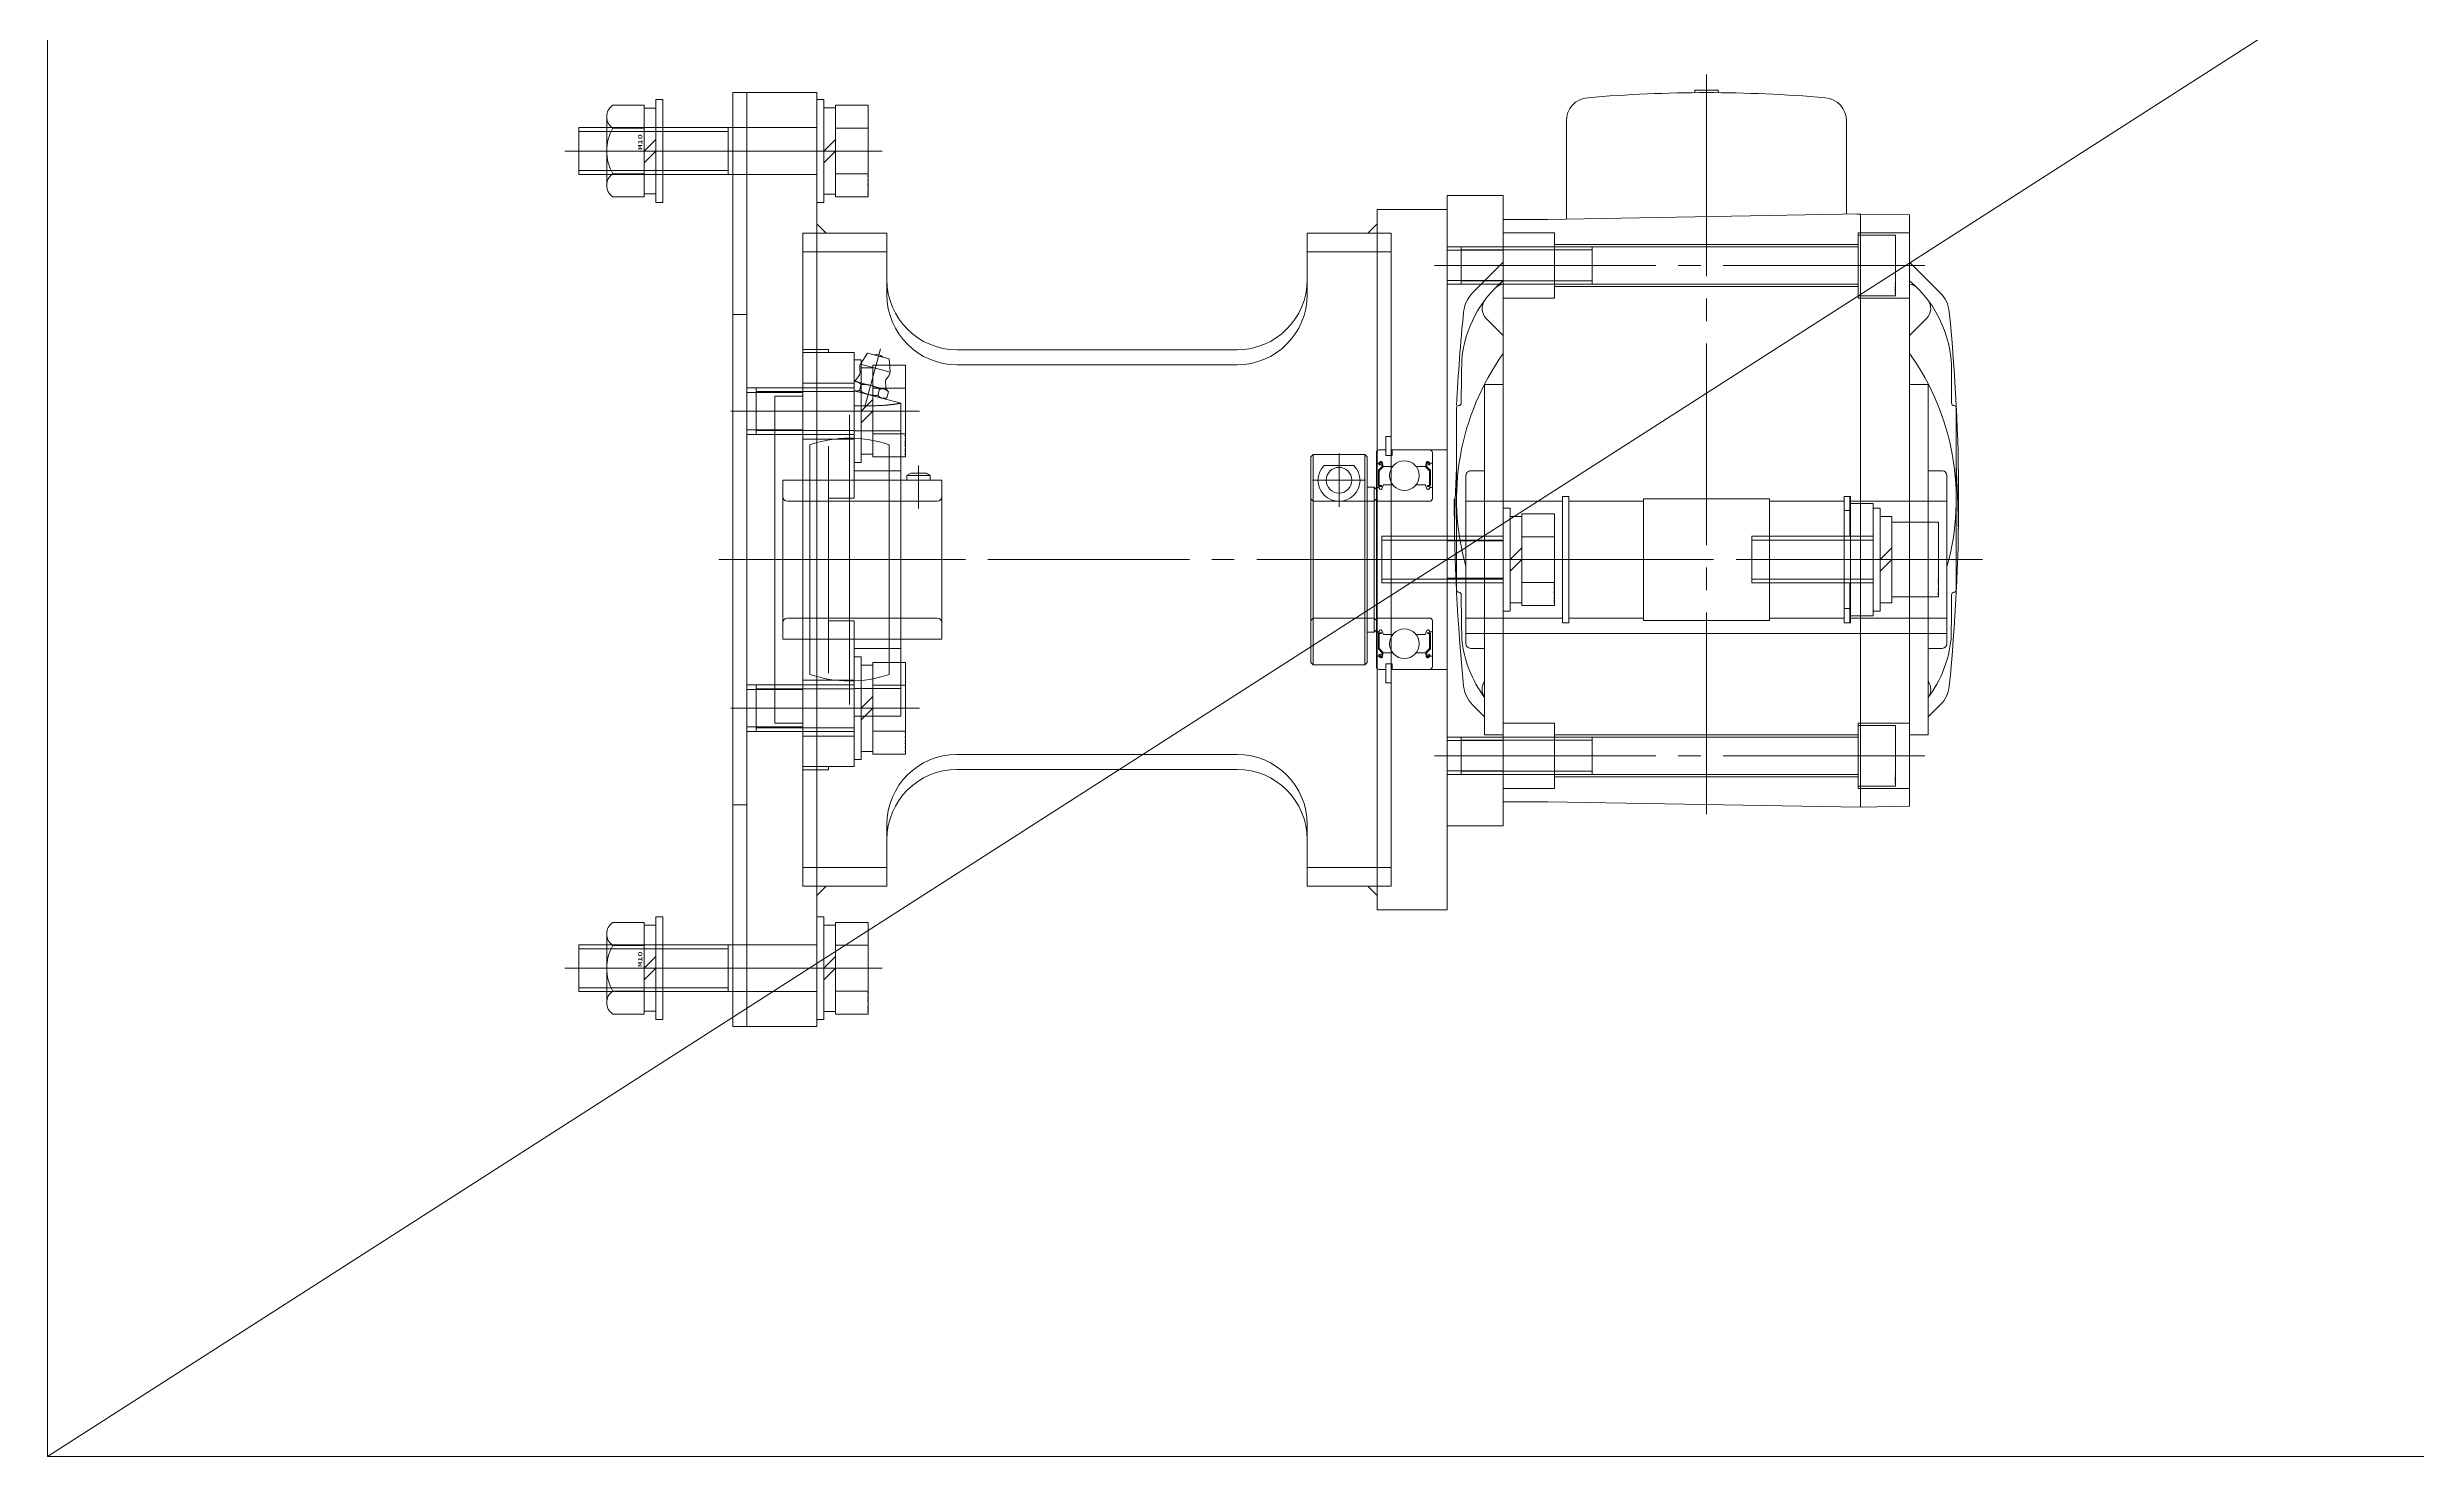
# Model space of a CAD drawing. Units: millimetres at full size. Extents: x -24503 to 24503, y -7436 to 7436.
# Drawn here: x -9512 to -9005, y -5185 to -4883 of the extents above; entities that cross this region are included whole.
import ezdxf
from ezdxf.enums import TextEntityAlignment as Align

# ---------------------------------------------------------------- set-up
doc = ezdxf.new("R2010")
doc.units = ezdxf.units.MM
doc.header["$LTSCALE"] = 4.8
doc.linetypes.add('CHAIN2', pattern=[12, 9, -1, 1, -1])
for name, color, linetype, lineweight in [('0-4_0', 2, 'Continuous', 9), ('0-6_05_CENTER', 2, 'CHAIN2', 9), ('0-7_04_HIDDEN', 7, 'Continuous', 9), ('0-8_10_DRAFT', 1, 'Continuous', 9), ('0-B_HIDDEN', 2, 'Continuous', 9)]:
    doc.layers.add(name, color=color, linetype=linetype, lineweight=lineweight)
doc.styles.add('ＭＳ ゴシック', font='')
doc.styles.get('ＭＳ ゴシック').set_extended_font_data('MS Gothic')

# ---------------------------------------------------------------- blocks, each defined once
blk = doc.blocks.new('A$C7E374867_2_1_1')
at = {"layer": '0-4_0', "color": 134}
for p, q in [((-9.815, 11), (9.815, 11)), ((-9.815, 4), (-9.815, 11)), ((-4.908, 4), (-4.908, 11)), ((4.907, 4), (4.907, 11)), ((9.815, 4), (9.815, 11)), ((-11, 1.5), (11, 1.5)), ((-11, 1.5), (-11, 0)), ((-11, 0), (11, 0)), ((9.815, 4), (-9.815, 4)), ((-9.25, 4), (-9.25, 1.5)), ((-5, -26), (-5, 0)), ((-4.188, -26), (-4.188, 0)), ((0, 1.5), (-2.5, 4)), ((0, 4), (2.5, 1.5)), ((4.188, -26), (4.188, 0)), ((5, -26), (5, 0)), ((9.25, 1.5), (9.25, 4)), ((11, 0), (11, 1.5)), ((-5, -26), (5, -26))]:
    blk.add_line(p, q, dxfattribs=at)
at = {"layer": '0-4_0', "color": 134, "linetype": 'CHAIN2'}
blk.add_line((0, -29), (0, 14), dxfattribs=at)
at = {"layer": '0-8_10_DRAFT', "style": 'ＭＳ ゴシック', "width": 1.8}
blk.add_text('BT-M10x30L,SW,PW', height=0.2199, dxfattribs=at).set_placement((5.052, 10.658), align=Align.BOTTOM_LEFT)
blk = doc.blocks.new('A$C7AFA21F4_1_1_1_1')
at = {"layer": '0-7_04_HIDDEN'}
for p, q in [((-9.815, 11), (9.815, 11)), ((-9.815, 4), (-9.815, 11)), ((-4.907, 4), (-4.907, 11)), ((4.907, 4), (4.907, 11)), ((9.815, 4), (9.815, 11)), ((-11, 1.5), (11, 1.5)), ((-11, 1.5), (-11, 0)), ((-11, 0), (11, 0)), ((9.815, 4), (-9.815, 4)), ((-9.25, 4), (-9.25, 1.5)), ((-5, -21), (-5, 0)), ((-4.188, -21), (-4.188, 0)), ((0, 1.5), (-2.5, 4)), ((0, 4), (2.5, 1.5)), ((4.188, -21), (4.188, 0)), ((5, -21), (5, 0)), ((9.25, 1.5), (9.25, 4)), ((11, 0), (11, 1.5)), ((-5, -21), (5, -21))]:
    blk.add_line(p, q, dxfattribs=at)
at = {"layer": '0-7_04_HIDDEN', "linetype": 'CHAIN2'}
blk.add_line((0, -24), (0, 14), dxfattribs=at)
at = {"layer": '0-8_10_DRAFT', "style": 'ＭＳ ゴシック', "width": 1.8}
blk.add_text('BT-M10x25L,SW,PW', height=0.2199, dxfattribs=at).set_placement((5.105, 10.658), align=Align.BOTTOM_LEFT)
blk = doc.blocks.new('A$C6AFA1BC6_1_1')
at = {"layer": '0-7_04_HIDDEN', "linetype": 'CHAIN2'}
blk.add_line((0, -86.5), (0, 9.5), dxfattribs=at)
at = {"layer": '0-7_04_HIDDEN'}
for p, q in [((6.5, 0), (-6.5, 0)), ((-4, -85), (-4, 0)), ((4, -85), (4, 0)), ((-4, -57), (4, -57)), ((-3.323, -85), (-3.323, -57)), ((3.323, -85), (3.323, -57)), ((-4, -85), (4, -85))]:
    blk.add_line(p, q, dxfattribs=at)
blk.add_lwpolyline([(6.5, 0), (6.5, 8), (-6.5, 8), (-6.5, 0)], dxfattribs=at)
at = {"layer": '0-8_10_DRAFT', "style": 'ＭＳ ゴシック', "width": 1.9}
blk.add_text('CS-M8x85L', height=0.2199, dxfattribs=at).set_placement((3.561, 7.658), align=Align.BOTTOM_LEFT)
blk = doc.blocks.new('A$C1CF06D1E_1_1')
at = {"layer": '0-4_0', "color": 134}
blk.add_lwpolyline([(0, -78), (12, -78), (12, 57), (0, 57)], close=True, dxfattribs=at)
at = {"layer": '0-6_05_CENTER'}
for p, q in [((-2.715, 42), (14.715, 42)), ((15.388, 0), (-3.388, 0)), ((-2.715, -63), (14.715, -63))]:
    blk.add_line(p, q, dxfattribs=at)
at = {"layer": '0-7_04_HIDDEN'}
for p, q in [((0, 46), (12, 46)), ((0, 45.25), (12, 45.25)), ((0, 38.75), (12, 38.75)), ((0, 38), (12, 38)), ((12, 5), (0, 5)), ((12, 4), (0, 4)), ((12, -4), (0, -4)), ((12, -5), (0, -5)), ((0, -59), (12, -59)), ((0, -59.75), (12, -59.75)), ((0, -66.25), (12, -66.25)), ((0, -67), (12, -67))]:
    blk.add_line(p, q, dxfattribs=at)
at = {"layer": '0-8_10_DRAFT'}
blk.add_line((12, 0), (0, 0), dxfattribs=at)
blk = doc.blocks.new('RTWS25b_1_1')
at = {"layer": '0-4_0'}
for points in [[(0, 13.5), (-1.2, 13.5), (-1.2, 10.5), (0, 10.5)], [(0, -13.5), (-1.2, -13.5), (-1.2, -10.5), (0, -10.5)]]:
    blk.add_lwpolyline(points, close=True, dxfattribs=at)
at = {"layer": '0-8_10_DRAFT'}
blk.add_line((0, 0), (-1.2, 0), dxfattribs=at)
blk = doc.blocks.new('FWSSS-D24-V10.0-T8.0a_1_1')
at = {"layer": '0-4_0'}
for points in [[(0, 12), (-5, 12), (-5, 5), (0, 5)], [(0, -12), (-5, -12), (-5, -5), (0, -5)]]:
    blk.add_lwpolyline(points, close=True, dxfattribs=at)
at = {"layer": '0-8_10_DRAFT'}
blk.add_line((-5, 0), (0, 0), dxfattribs=at)
blk = doc.blocks.new('A$C606D4CA3_1_1')
at = {"layer": '0-7_04_HIDDEN', "linetype": 'CHAIN2'}
blk.add_line((0, -27.5), (0, 15.5), dxfattribs=at)
at = {"layer": '0-7_04_HIDDEN'}
for p, q in [((-11, 1.5), (11, 1.5)), ((-11, 1.5), (-11, 0)), ((-11, 0), (11, 0)), ((-9.25, 4), (-9.25, 1.5)), ((-9.25, 4), (9.25, 4)), ((-5, -26), (-5, 0)), ((-4.188, -26), (-4.188, 0)), ((0, 1.5), (-2.5, 4)), ((0, 4), (2.5, 1.5)), ((4.188, -26), (4.188, 0)), ((5, -26), (5, 0)), ((9.25, 1.5), (9.25, 4)), ((11, 0), (11, 1.5)), ((-5, -26), (5, -26))]:
    blk.add_line(p, q, dxfattribs=at)
blk.add_lwpolyline([(8, 4), (8, 14), (-8, 14), (-8, 4)], dxfattribs=at)
at = {"layer": '0-8_10_DRAFT', "style": 'ＭＳ ゴシック', "width": 1.85}
blk.add_text('CS-M10x30L,SW,PW', height=0.2199, dxfattribs=at).set_placement((3.079, 13.658), align=Align.BOTTOM_LEFT)
blk = doc.blocks.new('A$C35F253AB_1_1')
at = {"layer": '0-4_0', "color": 134}
for p, q in [((15, 69.9), (30, 69.9)), ((120, 69.9), (135, 69.9)), ((105, 44.931), (45, 44.931)), ((105, -44.931), (45, -44.931)), ((15, -69.9), (30, -69.9)), ((120, -69.9), (135, -69.9))]:
    blk.add_line(p, q, dxfattribs=at)
for points in [[(15, -100), (0, -100), (0, 100), (15, 100)], [(150, 75), (135, 75), (135, -75), (150, -75)]]:
    blk.add_lwpolyline(points, close=True, dxfattribs=at)
at = {"layer": '0-4_0', "color": 3}
for points in [[(15, 69.9), (17, 69.9), (17, 69.9), (15, 71.9)], [(135, 69.9), (133, 69.9), (133, 69.9), (135, 71.9)], [(15, -69.9), (17, -69.9), (17, -69.9), (15, -71.9)], [(135, -69.9), (133, -69.9), (133, -69.9), (135, -71.9)]]:
    blk.add_lwpolyline(points, close=True, dxfattribs=at)
at = {"layer": '0-4_0', "color": 134}
for centre, start, end in [((45, 59.931), 180, 270), ((105, 59.931), 270, 0), ((45, -59.931), 90, 180), ((105, -59.931), 0, 90)]:
    blk.add_arc(centre, 15, start, end, dxfattribs=at)
at = {"layer": '0-6_05_CENTER'}
for p, q in [((22.366, 87.5), (-7.26, 87.5)), ((15.388, 31.82), (-3.388, 31.82)), ((-6, 0), (156.302, 0)), ((15.388, -31.82), (-3.388, -31.82)), ((22.366, -87.5), (-7.26, -87.5))]:
    blk.add_line(p, q, dxfattribs=at)
at = {"layer": '0-7_04_HIDDEN'}
for p, q in [((12, -69.9), (12, 69.9)), ((15, 69.9), (12, 69.9)), ((30, 56.717), (30, 69.9)), ((120, 69.9), (120, 56.717)), ((135, 69.9), (138, 69.9)), ((138, -69.9), (138, 69.9)), ((30, 65.9), (12, 65.9)), ((138, 65.9), (120, 65.9)), ((105, 41.717), (45, 41.717)), ((12, 36.82), (0, 36.82)), ((12, 35.82), (0, 35.82)), ((12, 27.82), (0, 27.82)), ((12, 26.82), (0, 26.82)), ((138, 23.5), (150, 23.5)), ((138, -23.5), (150, -23.5)), ((12, -26.82), (0, -26.82)), ((12, -27.82), (0, -27.82)), ((12, -35.82), (0, -35.82)), ((12, -36.82), (0, -36.82)), ((105, -41.717), (45, -41.717)), ((30, -56.717), (30, -69.9)), ((120, -69.9), (120, -56.717)), ((30, -65.9), (12, -65.9)), ((138, -65.9), (120, -65.9)), ((15, -69.9), (12, -69.9)), ((135, -69.9), (138, -69.9))]:
    blk.add_line(p, q, dxfattribs=at)
for centre, start, end in [((45, 56.717), 180, 270), ((105, 56.717), 270, 0), ((45, -56.717), 90, 180), ((105, -56.717), 0, 90)]:
    blk.add_arc(centre, 15, start, end, dxfattribs=at)
blk = doc.blocks.new('MUCFC205b_1_1')
at = {"layer": '0-4_0'}
for p, q in [((-18.518, 42.965), (-18.689, 40.124)), ((-18.689, 40.124), (-12.314, 41.832)), ((-18.518, 42.965), (-13.882, 44.207)), ((-13.882, 44.207), (-12.314, 41.832)), ((-11, 44.32), (-11, 22.981)), ((0, 44.32), (-11, 44.32)), ((-5.5, 45), (-5.5, 44.32)), ((0, 45), (-5.5, 45)), ((-17.898, 36.402), (-18.34, 35.96)), ((-17.985, 34.632), (-18.34, 35.96)), ((-17.445, 36.523), (-17.898, 36.402)), ((-14.518, 37.307), (-17.445, 36.523)), ((-16.389, 36.483), (-16.033, 35.155)), ((-15, 35.108), (-11, 36.179)), ((-11.59, 38.092), (-14.518, 37.307)), ((-12.485, 37.529), (-12.129, 36.201)), ((-11.137, 38.213), (-11.59, 38.092)), ((-11.137, 38.213), (-11, 38.177)), ((-11, 37.82), (0, 37.82)), ((-15, 35.108), (-21, 33.5)), ((-21, 33.5), (-21, 27.591)), ((-17.381, 34.47), (-17.985, 34.632)), ((-11, 32.958), (-15, 32.958)), ((6, 35), (0, 35)), ((-11, 27.591), (-21, 27.591)), ((-21, 18.999), (-21, 27.591)), ((-11, 25.82), (0, 25.82)), ((-11, 13.138), (-11, 22.981)), ((-5.5, 24.309), (-5.5, 18.269)), ((0, 18.269), (0, 24.309)), ((-29.8, -17), (-29.8, 17)), ((-29.8, 17), (-21, 17)), ((-26.434, 18.5), (-27.3, 18)), ((-22.3, 18), (-27.3, 18)), ((-27.3, 17), (-27.3, 18)), ((-23.166, 18.5), (-26.434, 18.5)), ((-23.166, 18.5), (-22.3, 18)), ((-22.3, 17), (-22.3, 18)), ((-5.5, 18.269), (-5.5, -18.269)), ((0, 18.269), (0, -18.269)), ((-11, 13.138), (-5.5, 13.138)), ((-5.5, -13.138), (-11, -13.138)), ((-11, -22.981), (-11, -13.138)), ((-29.8, -17), (-21, -17)), ((-11, -18.999), (-21, -18.999)), ((-21, -27.591), (-21, -18.999)), ((-5.5, -18.269), (-5.5, -24.309)), ((0, -24.309), (0, -18.269)), ((-11, -22.981), (-11, -44.32)), ((-11, -27.591), (-21, -27.591)), ((-21, -27.591), (-21, -33.5)), ((-11, -25.82), (0, -25.82)), ((-11, -33.5), (-21, -33.5)), ((-11, -37.82), (0, -37.82)), ((0, -44.32), (-11, -44.32)), ((-5.5, -44.32), (-5.5, -45)), ((0, -45), (-5.5, -45))]:
    blk.add_line(p, q, dxfattribs=at)
at = {"layer": '0-4_0', "linetype": 'CHAIN2'}
for p, q in [((-13.224, 32.478), (-16.609, 45.112)), ((-14.036, 31.82), (3.077, 31.82)), ((-24.8, 20.129), (-24.8, 10.981)), ((-14.036, -31.82), (3.077, -31.82))]:
    blk.add_line(p, q, dxfattribs=at)
at = {"layer": '0-4_0'}
for points in [[(0, 45), (0, 44.32), (0, 24.309)], [(-17.324, 36.55), (-17.385, 36.538), (-17.445, 36.523), (-17.506, 36.506), (-17.565, 36.486), (-17.623, 36.464), (-17.68, 36.439), (-17.736, 36.413), (-17.792, 36.384), (-17.848, 36.352), (-17.903, 36.318), (-17.958, 36.282), (-18.012, 36.244), (-18.067, 36.203), (-18.121, 36.16), (-18.175, 36.114), (-18.23, 36.065), (-18.285, 36.014), (-18.34, 35.96)], [(-13.416, 37.499), (-13.541, 37.487), (-13.666, 37.473), (-13.789, 37.456), (-13.911, 37.437), (-14.033, 37.416), (-14.154, 37.393), (-14.275, 37.367), (-14.396, 37.339), (-14.518, 37.307), (-14.638, 37.274), (-14.757, 37.238), (-14.875, 37.2), (-14.992, 37.16), (-15.108, 37.117), (-15.223, 37.072), (-15.338, 37.025), (-15.453, 36.975), (-15.568, 36.923), (-15.683, 36.868), (-15.798, 36.811), (-15.914, 36.751), (-16.031, 36.688), (-16.149, 36.623), (-16.268, 36.554), (-16.389, 36.483), (-16.464, 36.502), (-16.537, 36.519), (-16.609, 36.533), (-16.679, 36.546), (-16.748, 36.556), (-16.815, 36.565), (-16.882, 36.571), (-16.947, 36.575), (-17.012, 36.576), (-17.075, 36.576), (-17.138, 36.573), (-17.201, 36.568), (-17.262, 36.56), (-17.324, 36.55)], [(-14, 35.376), (-13.879, 35.409), (-13.76, 35.445), (-13.643, 35.483), (-13.526, 35.524), (-13.41, 35.566), (-13.295, 35.611), (-13.18, 35.658), (-13.065, 35.708), (-12.95, 35.76), (-12.835, 35.815), (-12.719, 35.872), (-12.603, 35.932), (-12.486, 35.995), (-12.369, 36.061), (-12.25, 36.129), (-12.129, 36.201)], [(-11, 38.138), (-11.039, 38.141), (-11.077, 38.143), (-11.115, 38.144), (-11.153, 38.145), (-11.191, 38.145), (-11.228, 38.144), (-11.265, 38.143), (-11.302, 38.141), (-11.338, 38.137), (-11.374, 38.133), (-11.411, 38.129), (-11.447, 38.123), (-11.483, 38.117), (-11.518, 38.109), (-11.554, 38.101), (-11.59, 38.092), (-11.65, 38.075), (-11.709, 38.055), (-11.767, 38.033), (-11.824, 38.008), (-11.881, 37.982), (-11.937, 37.953), (-11.992, 37.921), (-12.047, 37.887), (-12.102, 37.851), (-12.156, 37.813), (-12.211, 37.772), (-12.265, 37.729), (-12.32, 37.683), (-12.375, 37.634), (-12.43, 37.583), (-12.485, 37.529), (-12.625, 37.53), (-12.762, 37.53), (-12.897, 37.528), (-13.03, 37.524), (-13.16, 37.518), (-13.289, 37.509), (-13.416, 37.499)], [(-12.129, 36.201), (-12.054, 36.181), (-11.981, 36.164), (-11.909, 36.15), (-11.839, 36.137), (-11.77, 36.127), (-11.702, 36.119), (-11.636, 36.112), (-11.571, 36.109), (-11.506, 36.107), (-11.442, 36.108), (-11.379, 36.11), (-11.317, 36.115), (-11.255, 36.123), (-11.194, 36.133), (-11.133, 36.145), (-11.072, 36.16)], [(-11.072, 36.16), (-11.068, 36.161), (-11.063, 36.163), (-11.059, 36.164), (-11.054, 36.165), (-11.049, 36.166), (-11.045, 36.168), (-11.04, 36.169), (-11.036, 36.17), (-11.031, 36.172), (-11.027, 36.173), (-11.022, 36.174), (-11.018, 36.176), (-11.013, 36.177), (-11.009, 36.179), (-11.004, 36.18), (-11, 36.181)], [(-19.502, 33.264), (-19.586, 33.276), (-19.668, 33.287), (-19.748, 33.299), (-19.826, 33.31), (-19.903, 33.321), (-19.977, 33.332), (-20.049, 33.343), (-20.119, 33.354), (-20.187, 33.364), (-20.253, 33.374), (-20.316, 33.384), (-20.377, 33.394), (-20.435, 33.403), (-20.49, 33.412), (-20.542, 33.421), (-20.591, 33.429), (-20.637, 33.437), (-20.678, 33.444), (-20.717, 33.45), (-20.752, 33.456), (-20.784, 33.462), (-20.813, 33.467), (-20.839, 33.471), (-20.863, 33.475), (-20.885, 33.479), (-20.905, 33.483), (-20.923, 33.486), (-20.939, 33.489), (-20.953, 33.491), (-20.966, 33.494), (-20.978, 33.496), (-20.99, 33.498), (-21, 33.5)], [(-15, 32.958), (-15.126, 32.959), (-15.253, 32.959), (-15.381, 32.961), (-15.509, 32.962), (-15.638, 32.965), (-15.767, 32.968), (-15.897, 32.971), (-16.026, 32.975), (-16.155, 32.979), (-16.284, 32.984), (-16.413, 32.989), (-16.542, 32.995), (-16.67, 33.001), (-16.797, 33.008), (-16.924, 33.015), (-17.05, 33.022), (-17.175, 33.03), (-17.298, 33.038), (-17.421, 33.047), (-17.542, 33.056), (-17.662, 33.066), (-17.78, 33.075), (-17.897, 33.086), (-18.013, 33.096), (-18.126, 33.106), (-18.238, 33.117), (-18.348, 33.128), (-18.456, 33.139), (-18.562, 33.15), (-18.666, 33.162), (-18.768, 33.173), (-18.868, 33.185), (-18.965, 33.196), (-19.06, 33.207), (-19.153, 33.219), (-19.243, 33.23), (-19.331, 33.242), (-19.417, 33.253), (-19.502, 33.264)], [(-17.985, 34.632), (-17.91, 34.612), (-17.836, 34.595), (-17.765, 34.581), (-17.695, 34.568), (-17.626, 34.558), (-17.558, 34.55), (-17.492, 34.543), (-17.426, 34.54), (-17.362, 34.538), (-17.298, 34.538), (-17.235, 34.541), (-17.173, 34.546), (-17.111, 34.554), (-17.05, 34.564), (-16.989, 34.576), (-16.928, 34.591)], [(-16.928, 34.591), (-16.868, 34.609), (-16.809, 34.628), (-16.751, 34.65), (-16.693, 34.675), (-16.637, 34.702), (-16.581, 34.731), (-16.525, 34.762), (-16.47, 34.796), (-16.416, 34.832), (-16.361, 34.87), (-16.307, 34.911), (-16.252, 34.955), (-16.198, 35.001), (-16.143, 35.049), (-16.088, 35.1), (-16.033, 35.155)], [(-16.033, 35.155), (-15.893, 35.153), (-15.755, 35.153), (-15.62, 35.155), (-15.488, 35.159), (-15.357, 35.166), (-15.229, 35.174), (-15.102, 35.184), (-14.976, 35.196), (-14.852, 35.21), (-14.729, 35.227), (-14.606, 35.246), (-14.485, 35.267), (-14.363, 35.29), (-14.242, 35.316), (-14.121, 35.345), (-14, 35.376)], [(6, 35), (6, -35), (0, -35)], [(-11, 18.999), (-21, 18.999), (-21, -18.999)], [(0, -24.309), (0, -44.32), (0, -45)]]:
    blk.add_lwpolyline(points, dxfattribs=at)
for centre, radius, start, end in [((-15.867, 42.342), 1.587, 69.19606, 140.80394), ((-15.501, 40.978), 3.3, 347.51297, 15), ((-15.501, 40.978), 3.3, 195, 222.48703), ((-18.525, 38.209), 0.8, 3.65336, 42.48703), ((-23.714, 37.877), 6, 345.76098, 3.65336), ((-11.498, 40.092), 0.8, 167.51297, 206.34664), ((-6.838, 42.399), 6, 206.34664, 224.23902), ((-28.8, 13.5), 1, 180, 270), ((3.3, 13.5), 1, 270, 0), ((-28.8, -13.5), 1, 90, 180), ((3.3, -13.5), 1, 0, 90)]:
    blk.add_arc(centre, radius, start, end, dxfattribs=at)
at = {"layer": '0-8_10_DRAFT'}
for p, q in [((-10, 31), (-10, -31)), ((-18.5, 24.571), (-18.5, -24.571)), ((-1.5, 24.571), (-1.5, -24.571)), ((6, 0), (-29.8, 0))]:
    blk.add_line(p, q, dxfattribs=at)
for start, end in [(70.91788, 109.08212), (250.91788, 289.08212)]:
    blk.add_arc((-10, 0), 26, start, end, dxfattribs=at)
at = {"layer": '0-B_HIDDEN'}
for p, q in [((-21, 17), (4.3, 17)), ((4.3, 17), (4.3, -17)), ((-28.8, 12.5), (3.3, 12.5)), ((-28.8, -12.5), (3.3, -12.5)), ((-21, -17), (4.3, -17))]:
    blk.add_line(p, q, dxfattribs=at)
blk = doc.blocks.new('SCSBN25-31a_1_1')
at = {"layer": '0-4_0'}
for p, q in [((2, 22), (2.5, 22.5)), ((2, 22), (2, -22)), ((2.5, 22.5), (2.5, -22.5)), ((2.5, 22.5), (13.5, 22.5)), ((13.5, -22.5), (13.5, 22.5)), ((13.5, 22.5), (14, 22)), ((14, 22), (14, -22)), ((0, 15), (0.5, 15.5)), ((0.5, 15.5), (0.5, -15.5)), ((0.5, 15.5), (2, 15.5)), ((0, 15), (0, -15)), ((0, 13), (0.5, 12.5)), ((0.5, 12.5), (13.5, 12.5)), ((2, 11), (2, 11)), ((13.5, 12.5), (14, 13)), ((2, 0), (2, 0)), ((0.5, -12.5), (0, -13)), ((0, -15), (0.5, -15.5)), ((0.5, -12.5), (13.5, -12.5)), ((13.5, -12.5), (14, -13)), ((0.5, -15.5), (2, -15.5)), ((4.792, -20.156), (11.208, -20.156)), ((2, -22), (2.5, -22.5)), ((2.5, -22.5), (13.5, -22.5)), ((13.5, -22.5), (14, -22))]:
    blk.add_line(p, q, dxfattribs=at)
at = {"layer": '0-4_0', "linetype": 'CHAIN2'}
for p, q in [((8, -11.309), (8, -22.691)), ((2.309, -17), (13.691, -17))]:
    blk.add_line(p, q, dxfattribs=at)
at = {"layer": '0-4_0'}
blk.add_circle((8, -17), 2.75, dxfattribs=at)
blk.add_arc((8, -17), 4.5, 315.47228, 224.52772, dxfattribs=at)
at = {"layer": '0-8_10_DRAFT'}
blk.add_line((0, 0), (14, 0), dxfattribs=at)
blk = doc.blocks.new('M10Nza_1_1_2_1')
at = {"layer": '0-4_0', "color": 134}
for p, q in [((-9.8, 4), (-9.8, 10.687)), ((-7.35, 12), (7.35, 12)), ((-4.9, 4), (-4.9, 10.687)), ((4.9, 10.687), (4.9, 4)), ((9.8, 10.687), (9.8, 4)), ((-9.8, 4), (9.8, 4)), ((-9.2, 1.5), (-9.2, 4)), ((0, 1.5), (-2.5, 4)), ((0, 4), (2.5, 1.5)), ((9.2, 4), (9.2, 1.5))]:
    blk.add_line(p, q, dxfattribs=at)
at = {"layer": '0-4_0', "color": 134, "linetype": 'CHAIN2'}
blk.add_line((0, 12), (0, 0), dxfattribs=at)
at = {"layer": '0-4_0', "color": 134}
blk.add_lwpolyline([(-11, 1.5), (11, 1.5), (11, 0), (-11, 0)], close=True, dxfattribs=at)
for centre, radius, start, end in [((-7.35, 9.058), 2.942, 33.626, 146.374), ((0, 2.2), 9.8, 60, 120), ((7.35, 9.058), 2.942, 33.626, 146.374)]:
    blk.add_arc(centre, radius, start, end, dxfattribs=at)
at = {"layer": '0-8_10_DRAFT', "style": 'ＭＳ ゴシック', "width": 1.8}
blk.add_text('M10', height=0.9164, dxfattribs=at).set_placement((0.256, 4.117), align=Align.BOTTOM_LEFT)
blk = doc.blocks.new('GM-SHYF-RH 0.2kW、1／30、200V、60Hzc_1_1')
at = {"layer": '0-4_0'}
for p, q in [((18.5, 52.991), (8, 52.808)), ((8, 52.808), (8, -73.808)), ((18.5, 53.009), (18.5, 48.5)), ((18.5, 53), (85.5, 51.831)), ((85.5, 51.831), (95, 51.831)), ((95, -59.282), (95, 51.831)), ((18.5, -64.887), (18.5, 49.509)), ((4, 37.5), (4, -37.5)), ((4, 37.5), (8, 37.5)), ((4, 33.687), (1.411, 31.098)), ((99, 33.687), (101.589, 31.098)), ((0, -18), (0, 18)), ((1, 19), (4, 19)), ((102, 19), (99, 19)), ((103, -18), (103, 18)), ((-2, 6.5), (-2, -32.5)), ((105, -32.5), (105, 7.009)), ((1, -19), (4, -19)), ((102, -19), (99, -19)), ((4, -37.5), (8, -37.5)), ((95, -37.491), (99, -37.491)), ((8, -48.015), (4.346, -51.668)), ((95, -48.015), (98.654, -51.668)), ((8, -63.687), (1.411, -57.098)), ((95, -63.687), (101.589, -57.098)), ((18.5, -74.017), (18.5, -64.887)), ((18.5, -74.017), (18.5, -69.509)), ((19.25, -74.004), (8, -73.808)), ((18.5, -74.017), (85.5, -72.848)), ((21.5, -73.965), (21.5, -93.939)), ((81.5, -72.918), (81.5, -93.939)), ((54, -99.99), (54, -100.5))]:
    blk.add_line(p, q, dxfattribs=at)
for points in [[(95, 37.491), (99, 37.491), (99, -37.491)], [(85.5, -72.848), (95, -72.848), (95, -59.282)], [(49, -99.99), (49, -100.5), (54, -100.5)]]:
    blk.add_lwpolyline(points, dxfattribs=at)
for centre, radius, start, end in [((6.078, 26.431), 6.6, 135, 174.25632), ((96.922, 26.431), 6.6, 5.74368, 45), ((398.1, -13), 400.6, 174.25632, 180), ((24, 14.5), 25, 143.1301, 174.26983), ((6.468, 27.79), 3, 145.3407, 214.6593), ((79, 14.5), 25, 5.73017, 36.8699), ((96.532, 27.79), 3, 325.3407, 34.6593), ((-295.1, -13), 400.6, 0, 5.74368), ((399, 7), 400, 178.56802, 179.92847), ((1, 18), 1, 90, 180), ((102, 18), 1, 0, 90), ((-296, 7), 400, 0.053, 1.43198), ((-1.5, 6.5), 0.5, 90, 180), ((-1.5, 7.5), 0.5, 270, 0), ((104.5, 7.5), 0.5, 180, 270), ((104.5, 6.5), 0.5, 0, 90), ((51.5, -13), 53.5, 164.28414, 215.60164), ((51.5, -13), 53.5, 324.39836, 15.71586), ((398.1, -13), 400.6, 179.0703, 180), ((398.1, 0), 400.6, 180.9297, 182.86294), ((-295.1, 0), 400.6, 357.13706, 359.0703), ((398.1, -13), 400.6, 180, 185.74368), ((1, -18), 1, 180, 270), ((102, -18), 1, 270, 0), ((-1.5, -32.5), 0.5, 180, 270), ((-1.5, -33.5), 0.5, 0, 90), ((399, -33), 400, 180.07153, 180.85954), ((-295.1, -13), 400.6, 354.25632, 357.13706), ((-296, -33), 400, 358.56802, 359.92847), ((104.5, -33.5), 0.5, 90, 180), ((104.5, -32.5), 0.5, 270, 0), ((24, -40.5), 25, 176.56135, 230.20818), ((79, -40.5), 25, 309.79182, 354.26983), ((6.078, -52.431), 6.6, 185.74368, 225), ((6.468, -53.79), 3, 135, 217.16252), ((96.532, -53.79), 3, 322.83748, 45), ((96.922, -52.431), 6.6, 315, 354.25632), ((8.408, -56.021), 3, 224.86958, 262.17814), ((94.592, -56.021), 3, 277.82186, 315.13042), ((26.5, -93.939), 5, 180, 265.13859), ((76.5, -93.939), 5, 274.86141, 0), ((51.5, 200), 300, 265.13859, 274.86141)]:
    blk.add_arc(centre, radius, start, end, dxfattribs=at)
at = {"layer": '0-6_05_CENTER'}
for p, q in [((51.5, -103.882), (51.5, 55.941)), ((4.75, 42), (98.25, 42)), ((-7.647, 0), (110.647, 0)), ((4.75, -63), (98.25, -63))]:
    blk.add_line(p, q, dxfattribs=at)
at = {"layer": '0-7_04_HIDDEN', "color": 2}
for p, q in [((8, 49), (19, 49)), ((19, 35), (19, 49)), ((19, 46.5), (84, 46.5)), ((84, 35), (84, 49)), ((95, 49), (84, 49)), ((19, 37.5), (84, 37.5)), ((8, 35), (19, 35)), ((95, 35), (84, 35)), ((0, 15.8), (103, 15.8)), ((0, 12.5), (20.65, 12.5)), ((20.65, 13.5), (22, 13.5)), ((20.65, -13.5), (20.65, 13.5)), ((22, -13.5), (22, 13.5)), ((22, 12.5), (38, 12.5)), ((38, -13), (38, 13)), ((38, 13), (65, 13)), ((65, -13), (65, 13)), ((65, 12.5), (81, 12.5)), ((81, 13.5), (82.35, 13.5)), ((81, -13.5), (81, 13.5)), ((82.35, -13.5), (82.35, 13.5)), ((82.35, 12.5), (103, 12.5)), ((0, -12.5), (20.65, -12.5)), ((20.65, -13.5), (22, -13.5)), ((22, -12.5), (38, -12.5)), ((38, -13), (65, -13)), ((65, -12.5), (81, -12.5)), ((81, -13.5), (82.35, -13.5)), ((82.35, -12.5), (103, -12.5)), ((8, -56), (19, -56)), ((19, -70), (19, -56)), ((19, -58.5), (84, -58.5)), ((95, -56), (84, -56)), ((84, -70), (84, -56)), ((8, -70), (19, -70)), ((19, -67.5), (84, -67.5)), ((95, -70), (84, -70))]:
    blk.add_line(p, q, dxfattribs=at)
at = {"layer": '0-8_10_DRAFT'}
blk.add_line((59.408, -13), (43.908, -13), dxfattribs=at)
blk = doc.blocks.new('A$C6B7E7EE0_1_1')
at = {"layer": '0-4_0', "color": 134}
for p, q in [((-9.815, 11), (9.815, 11)), ((-9.815, 4), (-9.815, 11)), ((-4.908, 4), (-4.908, 11)), ((4.907, 4), (4.907, 11)), ((9.815, 4), (9.815, 11)), ((-11, 1.5), (11, 1.5)), ((-11, 1.5), (-11, 0)), ((-11, 0), (11, 0)), ((9.815, 4), (-9.815, 4)), ((-9.25, 4), (-9.25, 1.5)), ((-5, -51), (-5, 0)), ((0, 1.5), (-2.5, 4)), ((0, 4), (2.5, 1.5)), ((5, -51), (5, 0)), ((9.25, 1.5), (9.25, 4)), ((11, 0), (11, 1.5)), ((-5, -19), (5, -19)), ((-4.188, -51), (-4.188, -19)), ((4.188, -51), (4.188, -19)), ((-5, -51), (5, -51))]:
    blk.add_line(p, q, dxfattribs=at)
at = {"layer": '0-4_0', "color": 134, "linetype": 'CHAIN2'}
blk.add_line((0, -54), (0, 14), dxfattribs=at)
at = {"layer": '0-8_10_DRAFT', "style": 'ＭＳ ゴシック', "width": 1.8}
blk.add_text('BT-M10x55L,SW,PW', height=0.2199, dxfattribs=at).set_placement((5.146, 10.658), align=Align.BOTTOM_LEFT)
blk = doc.blocks.new('B6005ZZNRa_1_1')
at = {"layer": '0-4_0'}
for p, q in [((-1.12, 26.35), (-1.12, 22.3)), ((-1.12, 26.35), (0, 26.35)), ((0, 22.3), (0, 26.35)), ((-3.18, 22.9), (-3.18, 13.1)), ((-3.08, 20.65), (-2.62, 20.65)), ((-2.62, 20.65), (-2.37, 20.947)), ((-2.442, 20.24), (-2.595, 20.368)), ((-2.58, 23.5), (-1.12, 23.5)), ((-2.467, 20.521), (-2.217, 20.819)), ((-2.314, 20.393), (-2.467, 20.521)), ((-2.442, 20.24), (-2.314, 20.393)), ((-2.04, 20.76), (-1.997, 19.883)), ((-1.842, 20.781), (-1.777, 20.041)), ((-1.12, 22.3), (0.23, 22.3)), ((0.23, 22.3), (0.23, 23.5)), ((0.23, 23.5), (8.22, 23.5)), ((7.482, 20.781), (7.417, 20.041)), ((7.68, 20.76), (7.637, 19.883)), ((8.107, 20.521), (7.857, 20.819)), ((7.954, 20.393), (8.107, 20.521)), ((8.082, 20.24), (7.954, 20.393)), ((8.26, 20.65), (8.01, 20.947)), ((8.082, 20.24), (8.235, 20.368)), ((8.72, 20.65), (8.26, 20.65)), ((8.82, 22.9), (8.82, 13.1)), ((-2.98, 15.45), (-2.68, 15.45)), ((-1.997, 19.883), (-2.747, 19.133)), ((-2.747, 19.133), (-2.747, 15.85)), ((-2.68, 15.45), (-2.404, 15.121)), ((-1.797, 19.8), (-2.547, 19.05)), ((-2.547, 19.05), (-2.547, 15.85)), ((-2.097, 15.85), (-2.547, 15.85)), ((-2.547, 15.65), (-2.097, 15.65)), ((-2.097, 15.65), (-2.097, 15.85)), ((-1.998, 15.182), (-1.73, 15.918)), ((-1.797, 20.27), (-1.797, 19.8)), ((-1.677, 19.95), (0.314, 19.95)), ((-1.542, 16.05), (0.314, 16.05)), ((7.317, 19.95), (5.326, 19.95)), ((7.182, 16.05), (5.326, 16.05)), ((7.638, 15.182), (7.37, 15.918)), ((7.437, 20.27), (7.437, 19.8)), ((7.437, 19.8), (8.187, 19.05)), ((7.637, 19.883), (8.387, 19.133)), ((8.187, 15.65), (7.737, 15.65)), ((8.32, 15.45), (8.044, 15.121)), ((8.187, 19.05), (8.187, 15.85)), ((8.62, 15.45), (8.32, 15.45)), ((8.387, 19.133), (8.387, 15.85)), ((-2.58, 12.5), (8.22, 12.5)), ((-2.251, 15.05), (-2.186, 15.05)), ((7.891, 15.05), (7.826, 15.05)), ((-3.18, -13.1), (-3.18, -22.9)), ((-2.68, -15.45), (-2.404, -15.121)), ((-2.58, -12.5), (8.22, -12.5)), ((-2.251, -15.05), (-2.186, -15.05)), ((-1.998, -15.182), (-1.73, -15.918)), ((7.638, -15.182), (7.37, -15.918)), ((7.891, -15.05), (7.826, -15.05)), ((8.32, -15.45), (8.044, -15.121)), ((8.82, -13.1), (8.82, -22.9)), ((-2.98, -15.45), (-2.68, -15.45)), ((-2.747, -19.133), (-2.747, -15.85)), ((-1.997, -19.883), (-2.747, -19.133)), ((-2.442, -20.24), (-2.595, -20.368)), ((-2.547, -15.65), (-2.097, -15.65)), ((-2.547, -19.05), (-2.547, -15.85)), ((-2.097, -15.85), (-2.547, -15.85)), ((-1.797, -19.8), (-2.547, -19.05)), ((-2.442, -20.24), (-2.314, -20.393)), ((-2.097, -15.65), (-2.097, -15.85)), ((-2.04, -20.76), (-1.997, -19.883)), ((-1.842, -20.781), (-1.777, -20.041)), ((-1.797, -20.27), (-1.797, -19.8)), ((-1.677, -19.95), (0.314, -19.95)), ((-1.542, -16.05), (0.314, -16.05)), ((7.182, -16.05), (5.326, -16.05)), ((7.317, -19.95), (5.326, -19.95)), ((7.482, -20.781), (7.417, -20.041)), ((7.437, -19.8), (8.187, -19.05)), ((7.437, -20.27), (7.437, -19.8)), ((7.637, -19.883), (8.387, -19.133)), ((7.68, -20.76), (7.637, -19.883)), ((7.737, -15.65), (7.737, -15.85)), ((8.187, -15.65), (7.737, -15.65)), ((7.737, -15.85), (8.187, -15.85)), ((8.082, -20.24), (8.235, -20.368)), ((8.187, -19.05), (8.187, -15.85)), ((8.62, -15.45), (8.32, -15.45)), ((8.387, -19.133), (8.387, -15.85)), ((-3.08, -20.65), (-2.62, -20.65)), ((-2.62, -20.65), (-2.37, -20.947)), ((-2.58, -23.5), (-1.12, -23.5)), ((-2.314, -20.393), (-2.467, -20.521)), ((-2.467, -20.521), (-2.217, -20.819)), ((-1.12, -26.35), (-1.12, -22.3)), ((-1.12, -22.3), (0.23, -22.3)), ((0, -22.3), (0, -26.35)), ((0.23, -22.3), (0.23, -23.5)), ((0.23, -23.5), (8.22, -23.5)), ((8.107, -20.521), (7.857, -20.819)), ((8.26, -20.65), (8.01, -20.947)), ((8.72, -20.65), (8.26, -20.65)), ((-1.12, -26.35), (0, -26.35))]:
    blk.add_line(p, q, dxfattribs=at)
for points in [[(7.737, 15.65), (7.737, 15.85), (8.187, 15.85)], [(8.082, -20.24), (7.954, -20.393), (8.107, -20.521)]]:
    blk.add_lwpolyline(points, dxfattribs=at)
for centre in [(2.82, 18), (2.82, -18)]:
    blk.add_circle(centre, 3.175, dxfattribs=at)
for centre, radius, start, end in [((-2.58, 22.9), 0.6, 90, 180), ((-3.08, 20.75), 0.1, 180, 270), ((-2.467, 20.521), 0.2, 140.00119, 230.08631), ((-2.141, 20.755), 0.3, 4.99669, 140.00119), ((-2.14, 20.755), 0.1, 2.81975, 140.00234), ((7.781, 20.755), 0.3, 39.99881, 175.00331), ((7.78, 20.755), 0.1, 39.99766, 177.18025), ((8.22, 22.9), 0.6, 0, 90), ((8.107, 20.521), 0.2, 309.91369, 39.99881), ((8.72, 20.75), 0.1, 270, 0), ((-2.98, 15.25), 0.2, 90, 180), ((-2.547, 15.85), 0.2, 180, 270), ((-1.677, 20.05), 0.1, 184.99669, 270), ((-1.542, 15.85), 0.2, 90, 159.99215), ((7.182, 15.85), 0.2, 20.00785, 90), ((7.317, 20.05), 0.1, 270, 355.00331), ((8.187, 15.85), 0.2, 270, 0), ((8.62, 15.25), 0.2, 0, 90), ((-2.58, 13.1), 0.6, 180, 270), ((-2.251, 15.25), 0.2, 219.9945, 270), ((-2.186, 15.25), 0.2, 270, 339.99215), ((7.826, 15.25), 0.2, 200.00785, 270), ((7.891, 15.25), 0.2, 270, 320.0055), ((8.22, 13.1), 0.6, 270, 0), ((-2.58, -13.1), 0.6, 90, 180), ((-2.251, -15.25), 0.2, 90, 140.0055), ((-2.186, -15.25), 0.2, 20.00785, 90), ((7.826, -15.25), 0.2, 90, 159.99215), ((7.891, -15.25), 0.2, 39.9945, 90), ((8.22, -13.1), 0.6, 0, 90), ((-2.98, -15.25), 0.2, 180, 270), ((-2.547, -15.85), 0.2, 90, 180), ((-1.677, -20.05), 0.1, 90, 175.00331), ((-1.542, -15.85), 0.2, 200.00785, 270), ((7.182, -15.85), 0.2, 270, 339.99215), ((7.317, -20.05), 0.1, 4.99669, 90), ((8.187, -15.85), 0.2, 0, 90), ((8.62, -15.25), 0.2, 270, 0), ((-3.08, -20.75), 0.1, 90, 180), ((-2.58, -22.9), 0.6, 180, 270), ((-2.467, -20.521), 0.2, 129.91369, 219.99881), ((-2.141, -20.755), 0.3, 219.99881, 355.00331), ((-2.14, -20.755), 0.1, 219.99766, 357.18025), ((7.781, -20.755), 0.3, 184.99669, 320.00119), ((7.78, -20.755), 0.1, 182.81975, 320.00234), ((8.22, -22.9), 0.6, 270, 0), ((8.107, -20.521), 0.2, 320.00119, 50.08631), ((8.72, -20.75), 0.1, 0, 90)]:
    blk.add_arc(centre, radius, start, end, dxfattribs=at)
at = {"layer": '0-8_10_DRAFT'}
for p, q in [((-3.18, 0), (8.82, 0)), ((0, 1.421), (0, -1.421))]:
    blk.add_line(p, q, dxfattribs=at)
blk = doc.blocks.new('A$C2A4E16F4_1_1')
at = {"layer": '0-4_0', "color": 3}
blk.add_lwpolyline([(-3, 100), (0, 100), (0, -100), (-3, -100)], close=True, dxfattribs=at)
at = {"layer": '0-6_05_CENTER'}
for p, q in [((-6.046, 87.5), (3.089, 87.5)), ((-6.046, -87.5), (3.089, -87.5))]:
    blk.add_line(p, q, dxfattribs=at)
at = {"layer": '0-7_04_HIDDEN', "color": 3}
for p, q in [((0, 52.5), (-3, 52.5)), ((0, -52.5), (-3, -52.5))]:
    blk.add_line(p, q, dxfattribs=at)
at = {"layer": '0-8_10_DRAFT'}
blk.add_line((0, 0), (-3, 0), dxfattribs=at)

msp = doc.modelspace()

# ---------------------------------------------------------------- linework, layer by layer
at = {"layer": '0-4_0', "color": 3}
msp.add_line((-8180.068, -4331.113), (-9512.443, -5185.188), dxfattribs=at)
msp.add_lwpolyline([(-9512.443, -5185.188), (-8180.068, -5185.188), (-8180.068, -4331.113), (-9512.443, -4331.113)], close=True, dxfattribs=at)

# ---------------------------------------------------------------- block references
at = {"layer": '0-4_0'}
for name, p, rotation in [('GM-SHYF-RH 0.2kW、1／30、200V、60Hzc_1_1', (-9105.668, -4993.112), 180), ('A$C6B7E7EE0_1_1', (-9347.668, -4905.612), 270), ('M10Nza_1_1_2_1', (-9380.668, -4905.612), 90), ('A$C7E374867_2_1_1', (-9200.668, -4993.112), 270), ('RTWS25b_1_1', (-9127.668, -4993.112), 180), ('FWSSS-D24-V10.0-T8.0a_1_1', (-9126.468, -4993.112), 180), ('A$C6B7E7EE0_1_1', (-9347.668, -5080.612), 270), ('M10Nza_1_1_2_1', (-9380.668, -5080.612), 90)]:
    msp.add_blockref(name, p, dxfattribs=dict(at, rotation=rotation))
for name in ['A$C35F253AB_1_1', 'A$C2A4E16F4_1_1']:
    msp.add_blockref(name, (-9362.668, -4993.112), dxfattribs=at)
at = {"layer": '0-4_0', "xscale": -1, "rotation": 180}
msp.add_blockref('A$C1CF06D1E_1_1', (-9212.668, -4993.112), dxfattribs=at)
at = {"layer": '0-7_04_HIDDEN'}
for name, p, rotation in [('A$C6AFA1BC6_1_1', (-9124.668, -4930.112), 270), ('A$C7AFA21F4_1_1_1_1', (-9339.668, -4961.293), 270), ('SCSBN25-31a_1_1', (-9227.848, -4993.112), 180), ('A$C606D4CA3_1_1', (-9121.468, -4993.112), 270), ('A$C7AFA21F4_1_1_1_1', (-9339.668, -5024.932), 270), ('A$C6AFA1BC6_1_1', (-9124.668, -5035.112), 270)]:
    msp.add_blockref(name, p, dxfattribs=dict(at, rotation=rotation))
at = {"layer": '0-7_04_HIDDEN', "xscale": -1}
msp.add_blockref('MUCFC205b_1_1', (-9350.668, -4993.112), dxfattribs=at)
at = {"layer": '0-7_04_HIDDEN'}
msp.add_blockref('B6005ZZNRa_1_1', (-9224.668, -4993.112), dxfattribs=at)

doc.saveas('drawing.dxf')
